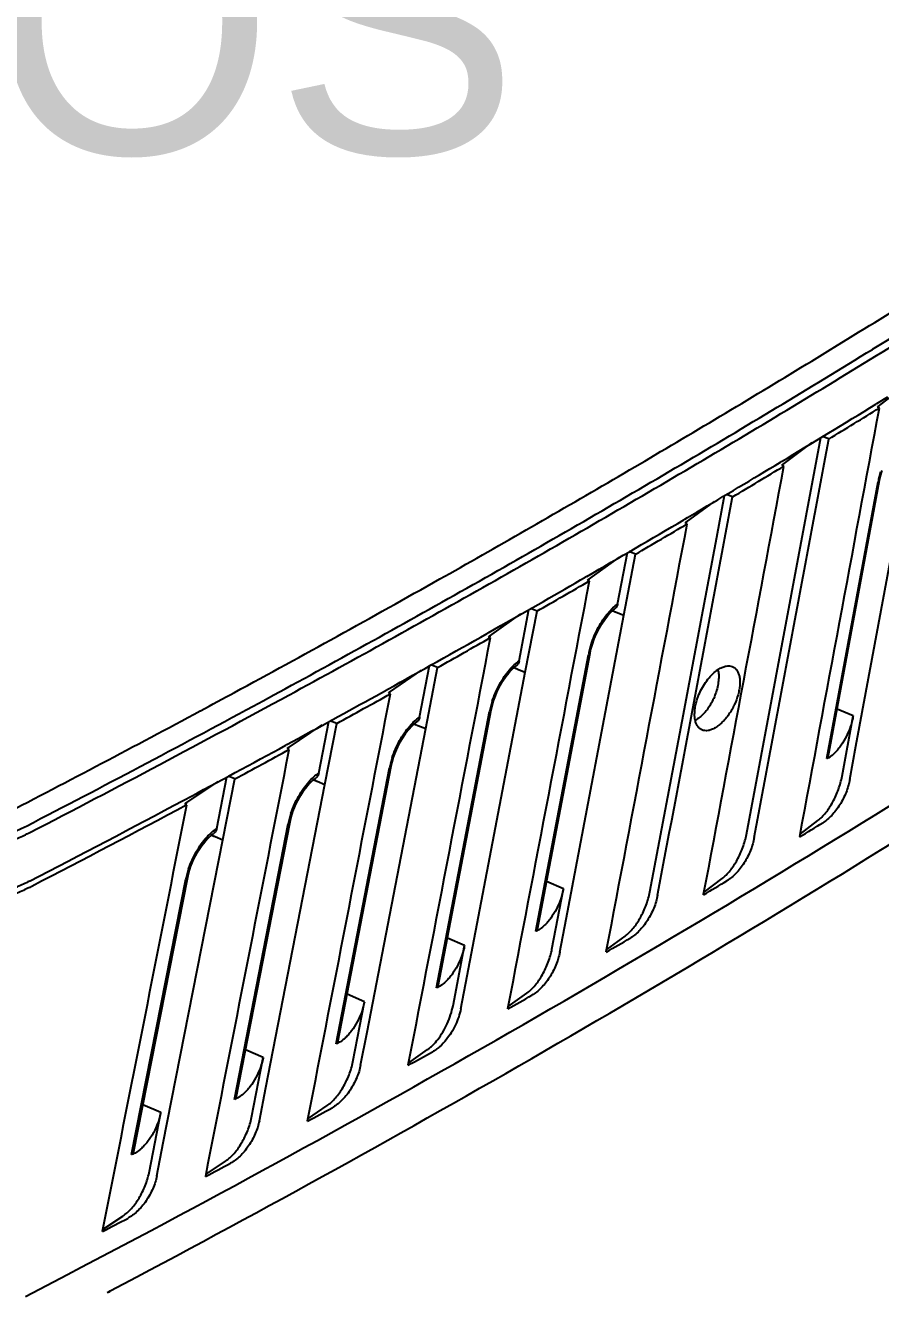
# Model space of a CAD drawing. Header units: inches. Extents: x 110042 to 357611, y 89798 to 292388.
# Drawn here: x 223222 to 226921, y 134447 to 139929 of the extents above; entities that cross this region are included whole.
import ezdxf

# ---------------------------------------------------------------- set-up
doc = ezdxf.new("R2010")
doc.units = ezdxf.units.IN
doc.header["$MEASUREMENT"] = 0
doc.styles.get("Standard").update_dxf_attribs({"font": 'arial.ttf'})

# ---------------------------------------------------------------- blocks, each defined once
blk = doc.blocks.new('S')
for p, q in [((3023.6456, 6965.6061), (3023.665, 6965.6179)), ((3023.665, 6965.6179), (3023.6857, 6965.6307)), ((3023.7461, 6965.4956), (3023.7978, 6965.5354)), ((3023.7469, 6965.5038), (3023.7653, 6965.5152)), ((3023.7412, 6965.5003), (3023.7432, 6965.5016)), ((3023.7432, 6965.5016), (3023.7469, 6965.5038)), ((3023.7445, 6965.4943), (3023.7461, 6965.4956)), ((3023.7484, 6965.4926), (3023.7445, 6965.4943)), ((3023.6474, 6965.4309), (3023.6345, 6965.4361)), ((3023.4834, 6964.6422), (3023.6314, 6965.4341)), ((3023.5557, 6965.3797), (3023.6144, 6965.4238)), ((3023.7017, 6964.818), (3023.8141, 6965.4252)), ((3023.2607, 6965.3755), (3023.2803, 6965.387)), ((3023.2803, 6965.387), (3023.3013, 6965.3994)), ((3023.5509, 6965.3846), (3023.553, 6965.3858)), ((3023.5541, 6965.3784), (3023.5557, 6965.3797)), ((3023.5579, 6965.3767), (3023.5541, 6965.3784)), ((3023.7507, 6965.3573), (3023.7537, 6965.368)), ((3023.6433, 6964.7933), (3023.7459, 6965.3456)), ((3023.6463, 6964.7964), (3023.7489, 6965.349)), ((3023.7489, 6965.349), (3023.7507, 6965.3573)), ((3023.4239, 6965.2349), (3023.4396, 6965.3181)), ((3023.4557, 6965.3155), (3023.4435, 6965.3204)), ((3023.363, 6965.2647), (3023.4196, 6965.3064)), ((3023.3659, 6965.2743), (3023.384, 6965.285)), ((3023.3582, 6965.2697), (3023.3603, 6965.271)), ((3023.3603, 6965.271), (3023.3659, 6965.2743)), ((3023.3613, 6965.2635), (3023.363, 6965.2647)), ((3023.3652, 6965.2618), (3023.3613, 6965.2635)), ((3023.3968, 6965.0909), (3023.4239, 6965.2349)), ((3023.1681, 6965.1507), (3023.2298, 6965.1953)), ((3023.2263, 6965.1017), (3023.2458, 6965.2047)), ((3023.2387, 6965.0792), (3023.2618, 6965.201)), ((3023.2618, 6965.201), (3023.2486, 6965.2063)), ((3022.8718, 6965.1517), (3022.8915, 6965.1629)), ((3022.8915, 6965.1629), (3022.9128, 6965.1749)), ((3023.163, 6965.1557), (3023.1651, 6965.157)), ((3023.1663, 6965.1495), (3023.1681, 6965.1507)), ((3023.1702, 6965.1478), (3023.1663, 6965.1495)), ((3022.9708, 6965.0377), (3023.0332, 6965.0819)), ((3023.0299, 6964.9883), (3023.0495, 6965.0911)), ((3023.0422, 6964.9658), (3023.0655, 6965.0876)), ((3023.0655, 6965.0876), (3023.0526, 6965.0928)), ((3023.2066, 6965.0786), (3023.2124, 6965.0849)), ((3023.2124, 6965.0849), (3023.2178, 6965.0898)), ((3023.2178, 6965.0898), (3023.2206, 6965.092)), ((3023.2232, 6965.0855), (3023.2387, 6965.0792)), ((3023.3548, 6964.8679), (3023.3968, 6965.0909)), ((3022.9681, 6965.0442), (3022.9935, 6965.0586)), ((3023.1235, 6964.4731), (3023.2387, 6965.0792)), ((3023.1893, 6965.053), (3023.1948, 6965.0625)), ((3023.1948, 6965.0625), (3023.2006, 6965.0711)), ((3023.2006, 6965.0711), (3023.2066, 6965.0786)), ((3022.9659, 6965.043), (3022.9681, 6965.0442)), ((3022.969, 6965.0364), (3022.9708, 6965.0377)), ((3022.9728, 6965.0348), (3022.969, 6965.0364)), ((3023.176, 6965.0219), (3023.1797, 6965.0324)), ((3023.1797, 6965.0324), (3023.1842, 6965.0429)), ((3023.1842, 6965.0429), (3023.1893, 6965.053)), ((3023.1713, 6965.0038), (3023.1731, 6965.0116)), ((3023.1731, 6965.0116), (3023.176, 6965.0219)), ((3022.867, 6964.975), (3022.8537, 6964.9804)), ((3023.063, 6964.4491), (3023.1681, 6965.0002)), ((3023.0663, 6964.4523), (3023.1713, 6965.0038)), ((3022.7712, 6964.9257), (3022.835, 6964.9699)), ((3022.8312, 6964.8758), (3022.851, 6964.9789)), ((3022.8435, 6964.8534), (3022.867, 6964.975)), ((3022.9262, 6964.3601), (3023.0422, 6964.9658)), ((3022.9974, 6964.9484), (3023.0033, 6964.9569)), ((3023.0033, 6964.9569), (3023.0092, 6964.9645)), ((3023.0092, 6964.9645), (3023.015, 6964.9708)), ((3023.015, 6964.9708), (3023.0205, 6964.9758)), ((3023.0205, 6964.9758), (3023.0241, 6964.9786)), ((3023.0268, 6964.9721), (3023.0422, 6964.9658)), ((3022.5407, 6964.9205), (3022.5633, 6964.9328)), ((3022.7659, 6964.9308), (3022.7669, 6964.9313)), ((3022.7669, 6964.9313), (3022.768, 6964.932)), ((3022.9825, 6964.9187), (3022.9869, 6964.929)), ((3022.9869, 6964.929), (3022.9919, 6964.939)), ((3022.9919, 6964.939), (3022.9974, 6964.9484)), ((3022.4992, 6964.898), (3022.5192, 6964.9088)), ((3022.5192, 6964.9088), (3022.5407, 6964.9205)), ((3022.7693, 6964.9244), (3022.7712, 6964.9257)), ((3022.7732, 6964.9227), (3022.7693, 6964.9244)), ((3022.9759, 6964.8981), (3022.9788, 6964.9083)), ((3022.9788, 6964.9083), (3022.9825, 6964.9187)), ((3022.3938, 6964.8886), (3022.3945, 6964.8889)), ((3022.865, 6964.3363), (3022.9708, 6964.887)), ((3022.8683, 6964.3395), (3022.9742, 6964.8906)), ((3022.9742, 6964.8906), (3022.9759, 6964.8981)), ((3023.6962, 6964.8786), (3023.6641, 6964.8923)), ((3023.6739, 6964.7581), (3023.6962, 6964.8786)), ((3022.5693, 6964.8146), (3022.6369, 6964.8605)), ((3022.6301, 6964.7643), (3022.6502, 6964.8677)), ((3022.6424, 6964.7419), (3022.6661, 6964.8635)), ((3022.6661, 6964.8635), (3022.6526, 6964.869)), ((3022.7265, 6964.248), (3022.8435, 6964.8534)), ((3022.8102, 6964.8522), (3022.8162, 6964.8585)), ((3022.8162, 6964.8585), (3022.8217, 6964.8634)), ((3022.8217, 6964.8634), (3022.8253, 6964.8661)), ((3022.8281, 6964.8597), (3022.8435, 6964.8534)), ((3023.2906, 6964.5273), (3023.3548, 6964.8679)), ((3022.5666, 6964.8213), (3022.589, 6964.8334)), ((3022.589, 6964.8334), (3022.5938, 6964.8361)), ((3022.7927, 6964.8267), (3022.7983, 6964.8361)), ((3022.7983, 6964.8361), (3022.8042, 6964.8447)), ((3022.8042, 6964.8447), (3022.8102, 6964.8522)), ((3022.5643, 6964.82), (3022.5666, 6964.8213)), ((3022.5674, 6964.8133), (3022.5693, 6964.8146)), ((3022.5713, 6964.8116), (3022.5674, 6964.8133)), ((3022.7794, 6964.7962), (3022.7831, 6964.8065)), ((3022.7831, 6964.8065), (3022.7876, 6964.8168)), ((3022.7876, 6964.8168), (3022.7927, 6964.8267)), ((3023.6894, 6964.7518), (3023.7017, 6964.818)), ((3022.6681, 6964.2278), (3022.7748, 6964.7785)), ((3022.7748, 6964.7785), (3022.7765, 6964.786)), ((3022.7765, 6964.786), (3022.7794, 6964.7962)), ((3022.4268, 6964.6538), (3022.447, 6964.7568)), ((3022.4391, 6964.6314), (3022.4629, 6964.7529)), ((3022.4629, 6964.7529), (3022.4497, 6964.7583)), ((3022.6199, 6964.7514), (3022.6241, 6964.7545)), ((3022.6646, 6964.2244), (3022.7713, 6964.7748)), ((3022.365, 6964.7045), (3022.4298, 6964.7474)), ((3022.5245, 6964.137), (3022.6424, 6964.7419)), ((3022.5942, 6964.7206), (3022.6005, 6964.7302)), ((3022.6005, 6964.7302), (3022.6071, 6964.7387)), ((3022.6071, 6964.7387), (3022.6137, 6964.7459)), ((3022.6137, 6964.7459), (3022.6199, 6964.7514)), ((3022.627, 6964.7482), (3022.6424, 6964.7419)), ((3022.3599, 6964.7099), (3022.3622, 6964.7111)), ((3022.3631, 6964.7032), (3022.365, 6964.7045)), ((3022.367, 6964.7015), (3022.3631, 6964.7032)), ((3022.583, 6964.699), (3022.5882, 6964.71)), ((3022.5882, 6964.71), (3022.5942, 6964.7206)), ((3022.573, 6964.6672), (3022.5752, 6964.6766)), ((3022.5752, 6964.6766), (3022.5786, 6964.6877)), ((3022.5786, 6964.6877), (3022.583, 6964.699)), ((3022.4619, 6964.1136), (3022.5694, 6964.6635)), ((3022.4655, 6964.1169), (3022.573, 6964.6672)), ((3023.5903, 6964.6427), (3023.6257, 6964.6697)), ((3022.3202, 6964.0269), (3022.4391, 6964.6314)), ((3022.3968, 6964.6198), (3022.4034, 6964.6283)), ((3022.4034, 6964.6283), (3022.4101, 6964.6354)), ((3022.4101, 6964.6354), (3022.4164, 6964.6409)), ((3022.4164, 6964.6409), (3022.4207, 6964.644)), ((3022.422, 6964.6384), (3022.4236, 6964.6377)), ((3022.4236, 6964.6377), (3022.4391, 6964.6314)), ((3023.5893, 6964.6372), (3023.5895, 6964.6382)), ((3022.3843, 6964.5997), (3022.3903, 6964.6102)), ((3022.3903, 6964.6102), (3022.3968, 6964.6198)), ((3022.3711, 6964.5663), (3022.3746, 6964.5774)), ((3022.3746, 6964.5774), (3022.379, 6964.5887)), ((3022.379, 6964.5887), (3022.3843, 6964.5997)), ((3022.2569, 6964.0037), (3022.3652, 6964.5532)), ((3022.2606, 6964.0071), (3022.3689, 6964.557)), ((3022.3689, 6964.557), (3022.3711, 6964.5663)), ((3023.3986, 6964.5272), (3023.4346, 6964.554)), ((3022.0531, 6964.5365), (3022.0582, 6964.5392)), ((3023.1183, 6964.5336), (3023.0845, 6964.548)), ((3023.0954, 6964.4134), (3023.1183, 6964.5336)), ((3023.3976, 6964.5218), (3023.3978, 6964.5228)), ((3023.1109, 6964.407), (3023.1235, 6964.4731)), ((3022.921, 6964.4205), (3022.8867, 6964.4352)), ((3023.2046, 6964.4127), (3023.2411, 6964.4394)), ((3022.898, 6964.3004), (3022.921, 6964.4205)), ((3023.2036, 6964.4074), (3023.2038, 6964.4084)), ((3022.9135, 6964.2941), (3022.9262, 6964.3601)), ((3022.7214, 6964.3085), (3022.6866, 6964.3233)), ((3023.0083, 6964.2992), (3023.0454, 6964.3257)), ((3022.6982, 6964.1884), (3022.7214, 6964.3085)), ((3023.0073, 6964.294), (3023.0075, 6964.295)), ((3022.7137, 6964.1821), (3022.7265, 6964.248)), ((3022.5195, 6964.1973), (3022.4841, 6964.2124)), ((3022.4961, 6964.0774), (3022.5195, 6964.1973)), ((3022.8097, 6964.1866), (3022.8473, 6964.213)), ((3022.8087, 6964.1815), (3022.8089, 6964.1825)), ((3022.5117, 6964.071), (3022.5245, 6964.137)), ((3022.3153, 6964.0872), (3022.2794, 6964.1025)), ((3022.6087, 6964.0751), (3022.6469, 6964.1012)), ((3022.2917, 6963.9673), (3022.3153, 6964.0872)), ((3022.6077, 6964.07), (3022.6079, 6964.071)), ((3022.3073, 6963.961), (3022.3202, 6964.0269)), ((3022.4055, 6963.9645), (3022.4442, 6963.9905)), ((3022.4045, 6963.9594), (3022.4047, 6963.9604)), ((3022.1999, 6963.8548), (3022.2392, 6963.8807)), ((3022.1989, 6963.8499), (3022.1991, 6963.8508)), ((3022.2104, 6963.7293), (3022.214, 6963.7314)), ((3022.2107, 6963.7289), (3022.2144, 6963.7308))]:
    blk.add_line(p, q)
for centre, radius, start, end in [((3011.17, 6986.0098), 23.9155, 301.55581, 302.51753), ((3011.2131, 6986.001), 23.9436, 301.5526, 302.60396), ((3011.1765, 6986.06), 23.9983, 301.55347, 302.43964), ((3010.6547, 6986.8532), 24.9039, 300.51842, 301.44245), ((3010.7007, 6986.838), 24.9103, 300.52613, 301.54963), ((3010.7039, 6986.833), 24.9191, 300.5256, 301.54928), ((3010.8576, 6986.4677), 24.6093, 301.05616, 301.56905), ((3010.9365, 6986.3244), 24.4562, 301.31491, 301.59226), ((3010.6217, 6986.8599), 25.067, 300.60586, 301.04999), ((3010.1497, 6987.7142), 25.9021, 299.5211, 300.40944), ((3010.1954, 6987.6978), 25.9076, 299.52552, 300.52293), ((3010.1983, 6987.6933), 25.9169, 299.52486, 300.5224), ((3010.681, 6986.7468), 24.9498, 300.79831, 301.07197), ((3023.9341, 6965.3095), 0.1916, 162.9418, 166.0479), ((3023.9144, 6965.3143), 0.1714, 166.0013, 169.4596), ((3010.3487, 6987.3229), 25.6045, 300.03667, 300.53698), ((3010.4267, 6987.1758), 25.4486, 300.2885, 300.55858), ((3009.6164, 6988.6618), 26.9894, 298.42138, 299.41496), ((3009.6973, 6988.5802), 26.9209, 298.54949, 299.52246), ((3009.7, 6988.5761), 26.9306, 298.54871, 299.52179), ((3010.1153, 6987.7271), 26.0712, 299.60145, 300.03063), ((3010.1737, 6987.6113), 25.9522, 299.78528, 300.05189), ((3023.4238, 6965.5948), 0.5474, 247.7034, 248.2917), ((3023.4373, 6965.6273), 0.5826, 248.2411, 248.4391), ((3009.8465, 6988.2018), 26.6168, 299.0429, 299.53141), ((3009.9222, 6988.0532), 26.4607, 299.28844, 299.55168), ((3023.3286, 6964.9696), 0.1634, 165.5398, 169.1909), ((3023.3473, 6964.9649), 0.1828, 162.3123, 165.5891), ((3023.2248, 6965.4748), 0.5403, 247.6875, 248.2945), ((3023.241, 6965.5143), 0.583, 248.241, 248.4389), ((3023.4598, 6964.9213), 0.0598, 120.8373, 123.7929), ((3023.3698, 6964.9593), 0.0581, 7.935, 11.5134), ((3009.6161, 6988.6173), 27.0919, 298.62185, 299.03723), ((3009.1325, 6989.6248), 28.1231, 297.35296, 298.54326), ((3009.3574, 6989.139), 27.5324, 298.263, 298.42287), ((3009.6723, 6988.5013), 26.9738, 298.7978, 299.05777), ((3023.1473, 6964.8519), 0.18, 162.1015, 165.4352), ((3009.0507, 6989.7135), 28.1836, 297.35339, 298.25742), ((3009.098, 6989.6898), 28.182, 297.3535, 298.39354), ((3023.1289, 6964.8566), 0.1609, 165.385, 169.1004), ((3023.0241, 6965.3577), 0.5353, 247.6759, 248.2965), ((3023.0425, 6965.4023), 0.5835, 248.2409, 248.4386), ((3023.3588, 6964.9129), 0.0485, 297.5336, 300.8242), ((3009.3477, 6989.1108), 27.6536, 298.07502, 298.55067), ((3009.424, 6988.9555), 27.4914, 298.31316, 298.56997), ((3022.9269, 6964.7446), 0.1585, 165.2297, 169.0094), ((3022.9451, 6964.7399), 0.1773, 161.8902, 165.2807), ((3022.8205, 6965.2399), 0.5284, 247.6592, 248.2994), ((3022.8416, 6965.2914), 0.5841, 248.2408, 248.4383), ((3010.0002, 6986.9457), 26.1628, 297.41172, 301.81968), ((3009.0332, 6989.7026), 28.3238, 297.36679, 298.06758), ((3009.0402, 6989.6751), 28.3069, 297.37982, 298.08593), ((3010.1649, 6986.5701), 25.8222, 297.8149, 302.07862), ((3022.7406, 6964.6289), 0.1747, 161.6783, 165.1257), ((3022.7226, 6964.6335), 0.1562, 165.0738, 168.9178), ((3022.5162, 6964.5234), 0.1539, 164.9174, 168.8257), ((3022.5339, 6964.5188), 0.1722, 161.4658, 164.9702), ((3022.2434, 6963.677), 0.0618, 122.2711, 124.3868)]:
    blk.add_arc(centre, radius, start, end)
for centre, major_axis, ratio, start_param, end_param in [((3010.5192, 7050.0237), (22.5745, 189.1012), 0.134854, 4.260069, 4.265125), ((3010.4844, 7060.4768), (22.1645, 196.7533), 0.135689, -2.064227, -2.059607), ((3010.5597, 7051.7975), (22.6698, 189.8699), 0.134882, 4.250952, 4.256009), ((3010.5297, 7062.3607), (22.2617, 197.6473), 0.135661, 4.209874, 4.214494), ((3010.6001, 7053.5707), (22.765, 190.638), 0.134909, 4.241874, 4.246931), ((3010.6405, 7055.343), (22.8602, 191.4053), 0.134937, 4.232834, 4.237892), ((3010.6808, 7057.1147), (22.9554, 192.1719), 0.134965, 4.223831, 4.22889), ((3010.7212, 7058.8855), (23.0505, 192.9377), 0.134993, 4.214863, 4.219924), ((3010.7614, 7060.6556), (23.1456, 193.7028), 0.135022, 4.205928, 4.210992), ((3010.8016, 7062.4249), (23.2406, 194.4671), 0.13505, 4.197027, 4.202093), ((3000.4999, 6974.5786), (29.8868, -0.5129), 0.508237, -0.679252, -0.67681), ((3000.5001, 6974.5782), (29.8868, -0.5091), 0.508355, -0.689367, -0.686925), ((3000.5004, 6974.5779), (29.8867, -0.5052), 0.508473, -0.699481, -0.697039), ((3000.5006, 6974.5776), (29.8867, -0.5014), 0.508591, -0.709597, -0.707155), ((3000.5009, 6974.5774), (29.8867, -0.4975), 0.508709, -0.719714, -0.717271), ((3000.5012, 6974.5772), (29.8867, -0.4937), 0.508827, -0.729835, -0.727391), ((3000.5014, 6974.5771), (29.8867, -0.4898), 0.508945, -0.73996, -0.737515), ((3000.5017, 6974.577), (29.8867, -0.486), 0.509062, -0.75009, -0.747643)]:
    blk.add_ellipse(centre, major_axis=major_axis, ratio=ratio, start_param=start_param, end_param=end_param)
for points, knots in [([(3023.7459, 6965.3456), (3023.7463, 6965.3458), (3023.747, 6965.3463), (3023.748, 6965.3471), (3023.7486, 6965.348), (3023.7488, 6965.3487), (3023.7489, 6965.349)], [0, 0, 0, 0, 0.289243, 0.547533, 0.781104, 1, 1, 1, 1]), ([(3023.1732, 6965.0204), (3023.1751, 6965.0263), (3023.1794, 6965.038), (3023.1874, 6965.0546), (3023.1966, 6965.0701), (3023.2037, 6965.0795), (3023.2073, 6965.0838)], [0, 0, 0, 0, 0.255995, 0.513675, 0.764421, 1, 1, 1, 1]), ([(3023.2073, 6965.0838), (3023.2103, 6965.0874), (3023.2162, 6965.0937), (3023.223, 6965.0993), (3023.2263, 6965.1017)], [0, 0, 0, 0, 0.529173, 1, 1, 1, 1]), ([(3023.2263, 6965.1017), (3023.2261, 6965.1007), (3023.2256, 6965.0987), (3023.2244, 6965.0961), (3023.2227, 6965.0938), (3023.2214, 6965.0925), (3023.2206, 6965.092)], [0, 0, 0, 0, 0.267326, 0.523197, 0.766728, 1, 1, 1, 1]), ([(3023.0106, 6964.9706), (3023.0137, 6964.9741), (3023.0197, 6964.9804), (3023.0265, 6964.986), (3023.0299, 6964.9883)], [0, 0, 0, 0, 0.528761, 1, 1, 1, 1]), ([(3023.0299, 6964.9883), (3023.0297, 6964.9872), (3023.0292, 6964.9853), (3023.0279, 6964.9826), (3023.0262, 6964.9803), (3023.0249, 6964.9791), (3023.0241, 6964.9785)], [0, 0, 0, 0, 0.267478, 0.523354, 0.766787, 1, 1, 1, 1]), ([(3023.1681, 6965.0002), (3023.1685, 6965.0004), (3023.1693, 6965.0009), (3023.1703, 6965.0017), (3023.171, 6965.0027), (3023.1713, 6965.0034), (3023.1713, 6965.0038)], [0, 0, 0, 0, 0.291713, 0.550782, 0.783367, 1, 1, 1, 1]), ([(3022.976, 6964.9073), (3022.9779, 6964.9131), (3022.9823, 6964.9248), (3022.9904, 6964.9414), (3022.9998, 6964.9568), (3023.0069, 6964.9663), (3023.0106, 6964.9706)], [0, 0, 0, 0, 0.255771, 0.513339, 0.764146, 1, 1, 1, 1]), ([(3023.381, 6964.87), (3023.3802, 6964.8739), (3023.3797, 6964.8801), (3023.3801, 6964.8887), (3023.3813, 6964.8981), (3023.3843, 6964.9104), (3023.3899, 6964.9249), (3023.3972, 6964.9389), (3023.406, 6964.9517), (3023.4156, 6964.9625), (3023.4229, 6964.9685), (3023.4265, 6964.9709)], [0, 0, 0, 0, 0.103496, 0.160763, 0.221275, 0.350261, 0.486243, 0.624219, 0.758946, 0.885629, 1, 1, 1, 1]), ([(3023.428, 6964.9575), (3023.428, 6964.9534), (3023.4273, 6964.945), (3023.4248, 6964.9324), (3023.4207, 6964.9197), (3023.4152, 6964.9074), (3023.4086, 6964.8961), (3023.401, 6964.886), (3023.3927, 6964.8776), (3023.3867, 6964.8731), (3023.3836, 6964.8713)], [0, 0, 0, 0, 0.121293, 0.250252, 0.383698, 0.518166, 0.650077, 0.776172, 0.893626, 1, 1, 1, 1]), ([(3023.455, 6964.977), (3023.4568, 6964.9763), (3023.4602, 6964.9743), (3023.4643, 6964.9698), (3023.4673, 6964.9639), (3023.4694, 6964.9569), (3023.4703, 6964.9489), (3023.4701, 6964.94), (3023.4689, 6964.9305), (3023.4658, 6964.9171), (3023.4608, 6964.9037), (3023.4541, 6964.8909), (3023.4484, 6964.8818), (3023.4421, 6964.8734), (3023.4354, 6964.866), (3023.4284, 6964.8598), (3023.4235, 6964.8563), (3023.4211, 6964.8548)], [0, 0, 0, 0, 0.039412, 0.080637, 0.125773, 0.176129, 0.23217, 0.293814, 0.360484, 0.43134, 0.58084, 0.657021, 0.73229, 0.805356, 0.875039, 0.940251, 1, 1, 1, 1]), ([(3023.4273, 6964.9673), (3023.4274, 6964.9665), (3023.4278, 6964.9633), (3023.428, 6964.96), (3023.428, 6964.9575)], [0, 0, 0, 0, 0.241972, 1, 1, 1, 1]), ([(3023.4291, 6964.9726), (3023.4314, 6964.9739), (3023.4358, 6964.9762), (3023.4427, 6964.9782), (3023.4492, 6964.9786), (3023.4532, 6964.9777), (3023.455, 6964.977)], [0, 0, 0, 0, 0.289993, 0.550324, 0.783951, 1, 1, 1, 1]), ([(3022.9708, 6964.887), (3022.9713, 6964.8872), (3022.9721, 6964.8877), (3022.9731, 6964.8886), (3022.9739, 6964.8895), (3022.9741, 6964.8903), (3022.9742, 6964.8906)], [0, 0, 0, 0, 0.292513, 0.551845, 0.784112, 1, 1, 1, 1]), ([(3023.6962, 6964.8786), (3023.6956, 6964.8752), (3023.6941, 6964.8684), (3023.69, 6964.8548), (3023.6831, 6964.8383), (3023.6744, 6964.823), (3023.6665, 6964.8123), (3023.6623, 6964.8076), (3023.6602, 6964.8055)], [0, 0, 0, 0, 0.12374, 0.252907, 0.516748, 0.771868, 0.890337, 1, 1, 1, 1]), ([(3022.7766, 6964.795), (3022.7785, 6964.8009), (3022.7829, 6964.8126), (3022.7911, 6964.8292), (3022.8006, 6964.8446), (3022.8079, 6964.854), (3022.8117, 6964.8583)], [0, 0, 0, 0, 0.255546, 0.513001, 0.76387, 1, 1, 1, 1]), ([(3022.8117, 6964.8583), (3022.8147, 6964.8618), (3022.8208, 6964.8681), (3022.8277, 6964.8735), (3022.8312, 6964.8758)], [0, 0, 0, 0, 0.528348, 1, 1, 1, 1]), ([(3022.8312, 6964.8758), (3022.831, 6964.8748), (3022.8304, 6964.8728), (3022.8291, 6964.8701), (3022.8274, 6964.8678), (3022.826, 6964.8666), (3022.8253, 6964.8661)], [0, 0, 0, 0, 0.267634, 0.523514, 0.766844, 1, 1, 1, 1]), ([(3023.3944, 6964.8507), (3023.3927, 6964.8515), (3023.3896, 6964.8535), (3023.3857, 6964.8579), (3023.3828, 6964.8635), (3023.3815, 6964.8677), (3023.381, 6964.87)], [0, 0, 0, 0, 0.224111, 0.459144, 0.715571, 1, 1, 1, 1]), ([(3023.4211, 6964.8548), (3023.4187, 6964.8534), (3023.4141, 6964.8511), (3023.4071, 6964.8491), (3023.4004, 6964.8488), (3023.3962, 6964.8499), (3023.3944, 6964.8507)], [0, 0, 0, 0, 0.290595, 0.55066, 0.783715, 1, 1, 1, 1]), ([(3023.6602, 6964.8055), (3023.6576, 6964.8027), (3023.6535, 6964.799), (3023.6476, 6964.7952), (3023.6447, 6964.7938), (3023.6433, 6964.7933)], [0, 0, 0, 0, 0.545133, 0.784082, 1, 1, 1, 1]), ([(3022.7713, 6964.7748), (3022.7717, 6964.775), (3022.7726, 6964.7755), (3022.7736, 6964.7763), (3022.7744, 6964.7773), (3022.7747, 6964.7781), (3022.7748, 6964.7784)], [0, 0, 0, 0, 0.293302, 0.552898, 0.784851, 1, 1, 1, 1]), ([(3023.6463, 6964.7964), (3023.6462, 6964.7961), (3023.646, 6964.7954), (3023.6454, 6964.7945), (3023.6444, 6964.7938), (3023.6437, 6964.7934), (3023.6433, 6964.7933)], [0, 0, 0, 0, 0.228806, 0.464288, 0.718541, 1, 1, 1, 1]), ([(3022.6104, 6964.747), (3022.6134, 6964.7504), (3022.6197, 6964.7567), (3022.6266, 6964.7621), (3022.6301, 6964.7643)], [0, 0, 0, 0, 0.527934, 1, 1, 1, 1]), ([(3022.6301, 6964.7643), (3022.6299, 6964.7633), (3022.6294, 6964.7613), (3022.6281, 6964.7586), (3022.6263, 6964.7563), (3022.6249, 6964.755), (3022.6241, 6964.7545)], [0, 0, 0, 0, 0.267815, 0.523699, 0.766907, 1, 1, 1, 1]), ([(3023.6257, 6964.6697), (3023.6285, 6964.6718), (3023.6341, 6964.6769), (3023.6418, 6964.6857), (3023.649, 6964.6958), (3023.6557, 6964.7071), (3023.6617, 6964.7191), (3023.6668, 6964.7318), (3023.671, 6964.7449), (3023.6731, 6964.7537), (3023.6739, 6964.7581)], [0, 0, 0, 0, 0.103934, 0.218564, 0.341153, 0.468748, 0.600292, 0.734736, 0.869122, 1, 1, 1, 1]), ([(3023.6894, 6964.7518), (3023.6886, 6964.7475), (3023.6865, 6964.7388), (3023.6821, 6964.7259), (3023.6764, 6964.7132), (3023.6696, 6964.7011), (3023.6619, 6964.69), (3023.6536, 6964.6801), (3023.6449, 6964.6718), (3023.6387, 6964.6672), (3023.6356, 6964.6653)], [0, 0, 0, 0, 0.125805, 0.257131, 0.391129, 0.524797, 0.655102, 0.779278, 0.894861, 1, 1, 1, 1]), ([(3022.5747, 6964.6838), (3022.5767, 6964.6897), (3022.5812, 6964.7013), (3022.5895, 6964.718), (3022.5992, 6964.7333), (3022.6065, 6964.7427), (3022.6104, 6964.747)], [0, 0, 0, 0, 0.255321, 0.512662, 0.763592, 1, 1, 1, 1]), ([(3021.5715, 6964.6381), (3021.5804, 6964.6348), (3021.5989, 6964.6288), (3021.6376, 6964.6184), (3021.6887, 6964.6089), (3021.7523, 6964.6031), (3021.8168, 6964.603), (3021.8804, 6964.6086), (3021.9316, 6964.618), (3021.9704, 6964.6283), (3021.9976, 6964.6372), (3022.0231, 6964.6473), (3022.0393, 6964.6549), (3022.047, 6964.6589)], [0, 0, 0, 0, 0.058618, 0.11949, 0.24648, 0.378168, 0.511495, 0.643266, 0.770376, 0.831312, 0.890085, 0.946409, 1, 1, 1, 1]), ([(3022.4067, 6964.6366), (3022.4099, 6964.64), (3022.4162, 6964.6463), (3022.4233, 6964.6516), (3022.4268, 6964.6538)], [0, 0, 0, 0, 0.52752, 1, 1, 1, 1]), ([(3022.4268, 6964.6538), (3022.4266, 6964.6528), (3022.426, 6964.6508), (3022.4247, 6964.648), (3022.4229, 6964.6457), (3022.4214, 6964.6445), (3022.4207, 6964.644)], [0, 0, 0, 0, 0.268179, 0.523986, 0.766922, 1, 1, 1, 1]), ([(3022.5694, 6964.6635), (3022.5699, 6964.6637), (3022.5707, 6964.6642), (3022.5719, 6964.6651), (3022.5726, 6964.6661), (3022.5729, 6964.6669), (3022.573, 6964.6672)], [0, 0, 0, 0, 0.29408, 0.553939, 0.785585, 1, 1, 1, 1]), ([(3021.5656, 6964.6247), (3021.5748, 6964.6214), (3021.5938, 6964.6151), (3021.6336, 6964.6044), (3021.6861, 6964.5946), (3021.7514, 6964.5886), (3021.8177, 6964.5885), (3021.883, 6964.5943), (3021.9356, 6964.604), (3021.9755, 6964.6146), (3022.0034, 6964.6238), (3022.0296, 6964.6341), (3022.0463, 6964.642), (3022.0542, 6964.6461)], [0, 0, 0, 0, 0.058636, 0.119521, 0.246509, 0.378174, 0.511469, 0.643211, 0.770307, 0.831246, 0.890031, 0.946378, 1, 1, 1, 1]), ([(3022.3706, 6964.5735), (3022.3726, 6964.5794), (3022.3772, 6964.5911), (3022.3856, 6964.6077), (3022.3954, 6964.623), (3022.4029, 6964.6323), (3022.4067, 6964.6366)], [0, 0, 0, 0, 0.255095, 0.512322, 0.763313, 1, 1, 1, 1]), ([(3022.4163, 6964.6408), (3022.4168, 6964.6405), (3022.4177, 6964.64), (3022.4192, 6964.6395), (3022.4206, 6964.6389), (3022.4216, 6964.6386), (3022.422, 6964.6384)], [0, 0, 0, 0, 0.25492, 0.504052, 0.751611, 1, 1, 1, 1]), ([(3023.4346, 6964.554), (3023.4374, 6964.5562), (3023.4431, 6964.5612), (3023.4508, 6964.5699), (3023.4582, 6964.5801), (3023.4649, 6964.5913), (3023.471, 6964.6033), (3023.4762, 6964.616), (3023.4805, 6964.629), (3023.4826, 6964.6378), (3023.4834, 6964.6422)], [0, 0, 0, 0, 0.10426, 0.219069, 0.34172, 0.469287, 0.60073, 0.735025, 0.869256, 1, 1, 1, 1]), ([(3023.4989, 6964.6359), (3023.4981, 6964.6316), (3023.496, 6964.6229), (3023.4915, 6964.61), (3023.4857, 6964.5974), (3023.4789, 6964.5853), (3023.4711, 6964.5742), (3023.4627, 6964.5644), (3023.4539, 6964.5561), (3023.4476, 6964.5516), (3023.4444, 6964.5497)], [0, 0, 0, 0, 0.125567, 0.256651, 0.390443, 0.523979, 0.654262, 0.778554, 0.894413, 1, 1, 1, 1]), ([(3022.3652, 6964.5532), (3022.3657, 6964.5535), (3022.3666, 6964.5539), (3022.3677, 6964.5548), (3022.3686, 6964.5558), (3022.3689, 6964.5566), (3022.3689, 6964.557)], [0, 0, 0, 0, 0.294845, 0.554969, 0.786313, 1, 1, 1, 1]), ([(3022.0531, 6964.5365), (3022.0452, 6964.5324), (3022.0285, 6964.5246), (3022.0023, 6964.5143), (3021.9744, 6964.5051), (3021.9449, 6964.4973), (3021.9141, 6964.4908), (3021.8714, 6964.484), (3021.8165, 6964.4791), (3021.7502, 6964.4792), (3021.6849, 6964.4851), (3021.6323, 6964.4949), (3021.5925, 6964.5056), (3021.5736, 6964.5118), (3021.5644, 6964.5152)], [0, 0, 0, 0, 0.053591, 0.109903, 0.168657, 0.229584, 0.292393, 0.356739, 0.488519, 0.621857, 0.753554, 0.880518, 0.941379, 1, 1, 1, 1]), ([(3022.0532, 6964.5488), (3022.0453, 6964.5447), (3022.0287, 6964.5368), (3022.0024, 6964.5265), (3021.9745, 6964.5174), (3021.945, 6964.5095), (3021.9143, 6964.5031), (3021.8716, 6964.4962), (3021.8167, 6964.4914), (3021.7503, 6964.4914), (3021.6954, 6964.4964), (3021.6528, 6964.5034), (3021.6221, 6964.5099), (3021.5927, 6964.5178), (3021.5737, 6964.5241), (3021.5645, 6964.5274)], [0, 0, 0, 0, 0.05359, 0.1099, 0.168652, 0.229577, 0.292383, 0.356726, 0.488501, 0.621832, 0.753524, 0.817791, 0.880522, 0.941381, 1, 1, 1, 1]), ([(3023.1183, 6964.5336), (3023.1176, 6964.5302), (3023.116, 6964.5234), (3023.1118, 6964.5098), (3023.1046, 6964.4933), (3023.0955, 6964.4782), (3023.0872, 6964.4676), (3023.0829, 6964.4629), (3023.0807, 6964.4608)], [0, 0, 0, 0, 0.123317, 0.25207, 0.515359, 0.770669, 0.889603, 1, 1, 1, 1]), ([(3023.2411, 6964.4394), (3023.244, 6964.4415), (3023.2497, 6964.4465), (3023.2576, 6964.4552), (3023.265, 6964.4653), (3023.2719, 6964.4764), (3023.278, 6964.4884), (3023.2833, 6964.5011), (3023.2876, 6964.5141), (3023.2897, 6964.5229), (3023.2906, 6964.5273)], [0, 0, 0, 0, 0.104595, 0.219589, 0.342307, 0.469846, 0.601188, 0.735332, 0.8694, 1, 1, 1, 1]), ([(3023.3061, 6964.521), (3023.3053, 6964.5167), (3023.3031, 6964.508), (3023.2986, 6964.4951), (3023.2927, 6964.4825), (3023.2858, 6964.4705), (3023.278, 6964.4594), (3023.2695, 6964.4496), (3023.2606, 6964.4414), (3023.2542, 6964.4369), (3023.251, 6964.435)], [0, 0, 0, 0, 0.125331, 0.256176, 0.389762, 0.523167, 0.653428, 0.777834, 0.893967, 1, 1, 1, 1]), ([(3023.0807, 6964.4608), (3023.0779, 6964.4581), (3023.0736, 6964.4545), (3023.0675, 6964.4509), (3023.0645, 6964.4496), (3023.063, 6964.4491)], [0, 0, 0, 0, 0.542995, 0.782463, 1, 1, 1, 1]), ([(3023.0663, 6964.4523), (3023.0662, 6964.4519), (3023.066, 6964.4512), (3023.0653, 6964.4503), (3023.0642, 6964.4496), (3023.0635, 6964.4492), (3023.063, 6964.4491)], [0, 0, 0, 0, 0.226158, 0.46023, 0.715297, 1, 1, 1, 1]), ([(3022.921, 6964.4205), (3022.9204, 6964.4172), (3022.9188, 6964.4104), (3022.9144, 6964.3968), (3022.9072, 6964.3803), (3022.8979, 6964.3651), (3022.8895, 6964.3546), (3022.8851, 6964.35), (3022.8829, 6964.3479)], [0, 0, 0, 0, 0.123176, 0.251791, 0.514892, 0.770262, 0.889353, 1, 1, 1, 1]), ([(3023.0454, 6964.3257), (3023.0483, 6964.3278), (3023.0541, 6964.3327), (3023.0621, 6964.3414), (3023.0696, 6964.3514), (3023.0765, 6964.3626), (3023.0827, 6964.3745), (3023.0881, 6964.3872), (3023.0924, 6964.4002), (3023.0946, 6964.409), (3023.0954, 6964.4134)], [0, 0, 0, 0, 0.104939, 0.220125, 0.342913, 0.470427, 0.601666, 0.735655, 0.869553, 1, 1, 1, 1]), ([(3023.1109, 6964.407), (3023.1101, 6964.4027), (3023.1079, 6964.3941), (3023.1034, 6964.3812), (3023.0975, 6964.3686), (3023.0905, 6964.3566), (3023.0825, 6964.3456), (3023.074, 6964.3358), (3023.0649, 6964.3277), (3023.0585, 6964.3232), (3023.0553, 6964.3214)], [0, 0, 0, 0, 0.125098, 0.255705, 0.389089, 0.522362, 0.6526, 0.777118, 0.893524, 1, 1, 1, 1]), ([(3022.8829, 6964.3479), (3022.88, 6964.3452), (3022.8757, 6964.3416), (3022.8695, 6964.338), (3022.8664, 6964.3368), (3022.865, 6964.3363)], [0, 0, 0, 0, 0.54229, 0.781931, 1, 1, 1, 1]), ([(3022.8683, 6964.3395), (3022.8683, 6964.3392), (3022.868, 6964.3385), (3022.8673, 6964.3375), (3022.8662, 6964.3368), (3022.8654, 6964.3364), (3022.865, 6964.3363)], [0, 0, 0, 0, 0.225268, 0.458875, 0.714222, 1, 1, 1, 1]), ([(3022.7214, 6964.3085), (3022.7208, 6964.3051), (3022.7191, 6964.2983), (3022.7148, 6964.2847), (3022.7074, 6964.2682), (3022.698, 6964.2531), (3022.6895, 6964.2426), (3022.685, 6964.238), (3022.6828, 6964.2359)], [0, 0, 0, 0, 0.123035, 0.251511, 0.514424, 0.769853, 0.889101, 1, 1, 1, 1]), ([(3022.8676, 6964.2331), (3022.8712, 6964.2378), (3022.8781, 6964.248), (3022.8867, 6964.2645), (3022.8936, 6964.2821), (3022.8968, 6964.2943), (3022.898, 6964.3004)], [0, 0, 0, 0, 0.241317, 0.492555, 0.749121, 1, 1, 1, 1]), ([(3022.9135, 6964.2941), (3022.9125, 6964.2887), (3022.9095, 6964.2777), (3022.9031, 6964.2619), (3022.8948, 6964.2466), (3022.8881, 6964.2371), (3022.8845, 6964.2327)], [0, 0, 0, 0, 0.240958, 0.493507, 0.749417, 1, 1, 1, 1]), ([(3022.6828, 6964.2359), (3022.6799, 6964.2333), (3022.6754, 6964.2297), (3022.6691, 6964.2262), (3022.6661, 6964.2249), (3022.6646, 6964.2244)], [0, 0, 0, 0, 0.541589, 0.781403, 1, 1, 1, 1]), ([(3022.6681, 6964.2278), (3022.668, 6964.2274), (3022.6677, 6964.2266), (3022.667, 6964.2257), (3022.6659, 6964.2249), (3022.665, 6964.2246), (3022.6646, 6964.2244)], [0, 0, 0, 0, 0.224376, 0.45752, 0.713152, 1, 1, 1, 1]), ([(3022.8473, 6964.213), (3022.8491, 6964.2142), (3022.8527, 6964.217), (3022.8597, 6964.2235), (3022.8645, 6964.2291), (3022.8676, 6964.2331)], [0, 0, 0, 0, 0.229539, 0.47408, 1, 1, 1, 1]), ([(3022.8845, 6964.2327), (3022.8804, 6964.2277), (3022.874, 6964.2208), (3022.8645, 6964.2131), (3022.8596, 6964.21), (3022.8572, 6964.2086)], [0, 0, 0, 0, 0.528377, 0.77239, 1, 1, 1, 1]), ([(3022.5195, 6964.1973), (3022.5189, 6964.194), (3022.5172, 6964.1872), (3022.5128, 6964.1735), (3022.5053, 6964.1571), (3022.4958, 6964.142), (3022.4872, 6964.1315), (3022.4826, 6964.127), (3022.4803, 6964.1249)], [0, 0, 0, 0, 0.122895, 0.251232, 0.513955, 0.76944, 0.888846, 1, 1, 1, 1]), ([(3022.6469, 6964.1012), (3022.6499, 6964.1033), (3022.6559, 6964.1081), (3022.664, 6964.1167), (3022.6718, 6964.1267), (3022.6789, 6964.1377), (3022.6852, 6964.1497), (3022.6907, 6964.1622), (3022.6952, 6964.1752), (3022.6973, 6964.184), (3022.6982, 6964.1884)], [0, 0, 0, 0, 0.105652, 0.221243, 0.344185, 0.471651, 0.602683, 0.736353, 0.86989, 1, 1, 1, 1]), ([(3022.7137, 6964.1821), (3022.7129, 6964.1778), (3022.7107, 6964.1691), (3022.706, 6964.1563), (3022.7, 6964.1438), (3022.6928, 6964.1318), (3022.6847, 6964.1208), (3022.6759, 6964.1112), (3022.6667, 6964.1031), (3022.6601, 6964.0987), (3022.6568, 6964.0969)], [0, 0, 0, 0, 0.12464, 0.254778, 0.387761, 0.520773, 0.65096, 0.775699, 0.892642, 1, 1, 1, 1]), ([(3022.4803, 6964.1249), (3022.4774, 6964.1223), (3022.4729, 6964.1188), (3022.4665, 6964.1153), (3022.4634, 6964.1141), (3022.4619, 6964.1136)], [0, 0, 0, 0, 0.540893, 0.780879, 1, 1, 1, 1]), ([(3022.4655, 6964.1169), (3022.4654, 6964.1166), (3022.4651, 6964.1158), (3022.4643, 6964.1148), (3022.4632, 6964.1141), (3022.4624, 6964.1137), (3022.4619, 6964.1136)], [0, 0, 0, 0, 0.223481, 0.456165, 0.712087, 1, 1, 1, 1]), ([(3022.3153, 6964.0872), (3022.3146, 6964.0838), (3022.313, 6964.077), (3022.3085, 6964.0634), (3022.3009, 6964.0469), (3022.2912, 6964.0319), (3022.2825, 6964.0215), (3022.2779, 6964.0169), (3022.2756, 6964.0149)], [0, 0, 0, 0, 0.122754, 0.250952, 0.513484, 0.769024, 0.888588, 1, 1, 1, 1]), ([(3022.4442, 6963.9905), (3022.4473, 6963.9925), (3022.4533, 6963.9973), (3022.4616, 6964.0059), (3022.4694, 6964.0158), (3022.4766, 6964.0268), (3022.483, 6964.0387), (3022.4886, 6964.0512), (3022.4931, 6964.0642), (3022.4953, 6964.073), (3022.4961, 6964.0774)], [0, 0, 0, 0, 0.106021, 0.221825, 0.344849, 0.472294, 0.603222, 0.736726, 0.870073, 1, 1, 1, 1]), ([(3022.5117, 6964.071), (3022.5108, 6964.0667), (3022.5086, 6964.0581), (3022.5038, 6964.0453), (3022.4978, 6964.0328), (3022.4905, 6964.0209), (3022.4824, 6964.0099), (3022.4735, 6964.0003), (3022.4641, 6963.9923), (3022.4575, 6963.9879), (3022.4541, 6963.9861)], [0, 0, 0, 0, 0.124414, 0.254322, 0.387107, 0.519988, 0.65015, 0.774996, 0.892205, 1, 1, 1, 1]), ([(3022.2756, 6964.0149), (3022.2726, 6964.0123), (3022.268, 6964.0088), (3022.2616, 6964.0054), (3022.2584, 6964.0042), (3022.2569, 6964.0037)], [0, 0, 0, 0, 0.540202, 0.780359, 1, 1, 1, 1]), ([(3022.2606, 6964.0071), (3022.2605, 6964.0067), (3022.2602, 6964.0059), (3022.2594, 6964.005), (3022.2582, 6964.0042), (3022.2574, 6964.0039), (3022.2569, 6964.0037)], [0, 0, 0, 0, 0.222583, 0.454812, 0.711027, 1, 1, 1, 1]), ([(3022.2392, 6963.8807), (3022.2423, 6963.8827), (3022.2484, 6963.8875), (3022.2568, 6963.896), (3022.2647, 6963.9058), (3022.272, 6963.9168), (3022.2785, 6963.9287), (3022.2841, 6963.9412), (3022.2886, 6963.9541), (3022.2909, 6963.9629), (3022.2917, 6963.9673)], [0, 0, 0, 0, 0.106399, 0.222422, 0.345533, 0.472958, 0.60378, 0.737117, 0.870266, 1, 1, 1, 1]), ([(3022.3073, 6963.961), (3022.3064, 6963.9567), (3022.3042, 6963.948), (3022.2994, 6963.9353), (3022.2932, 6963.9228), (3022.2859, 6963.9109), (3022.2777, 6963.9), (3022.2687, 6963.8904), (3022.2592, 6963.8824), (3022.2525, 6963.8781), (3022.2491, 6963.8763)], [0, 0, 0, 0, 0.124191, 0.253871, 0.386459, 0.51921, 0.649345, 0.774297, 0.891769, 1, 1, 1, 1])]:
    blk.add_open_spline(points, degree=3, knots=knots)

msp = doc.modelspace()

# ---------------------------------------------------------------- block references
at = {"xscale": 2168.486986035371, "yscale": 2168.486986035371, "zscale": 2168.486986035371}
msp.add_blockref('S', (-6330043.4, -14966306.8), dxfattribs=at)

# ---------------------------------------------------------------- texts
at = {"color": 5, "insert": (219631.9, 140508.1), "char_height": 1134.885, "attachment_point": 1}
msp.add_mtext_dynamic_manual_height_columns('{\\C256;\\c0;SONOS}', width=2160.325, gutter_width=1.13, heights=[0], dxfattribs=at)

doc.saveas('drawing.dxf')
